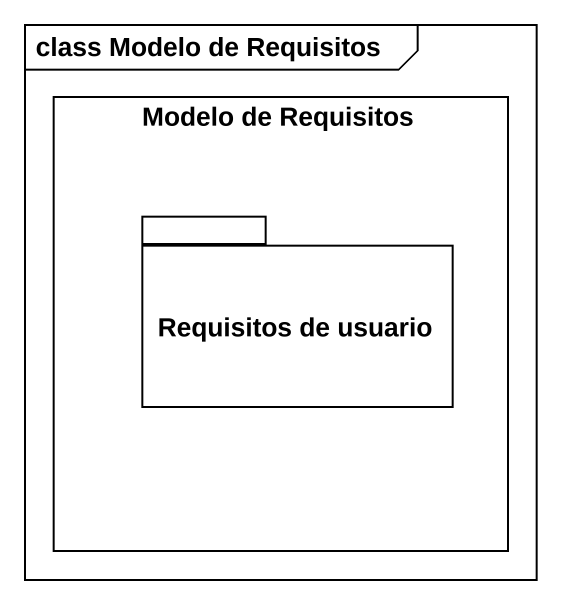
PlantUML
@startuml
mainframe class Modelo de Requisitos
rectangle "Modelo de Requisitos" as Modelo_de_Requisitos {
  package "Requisitos de usuario" as Requisitos_de_usuario {
  }
}
@enduml
